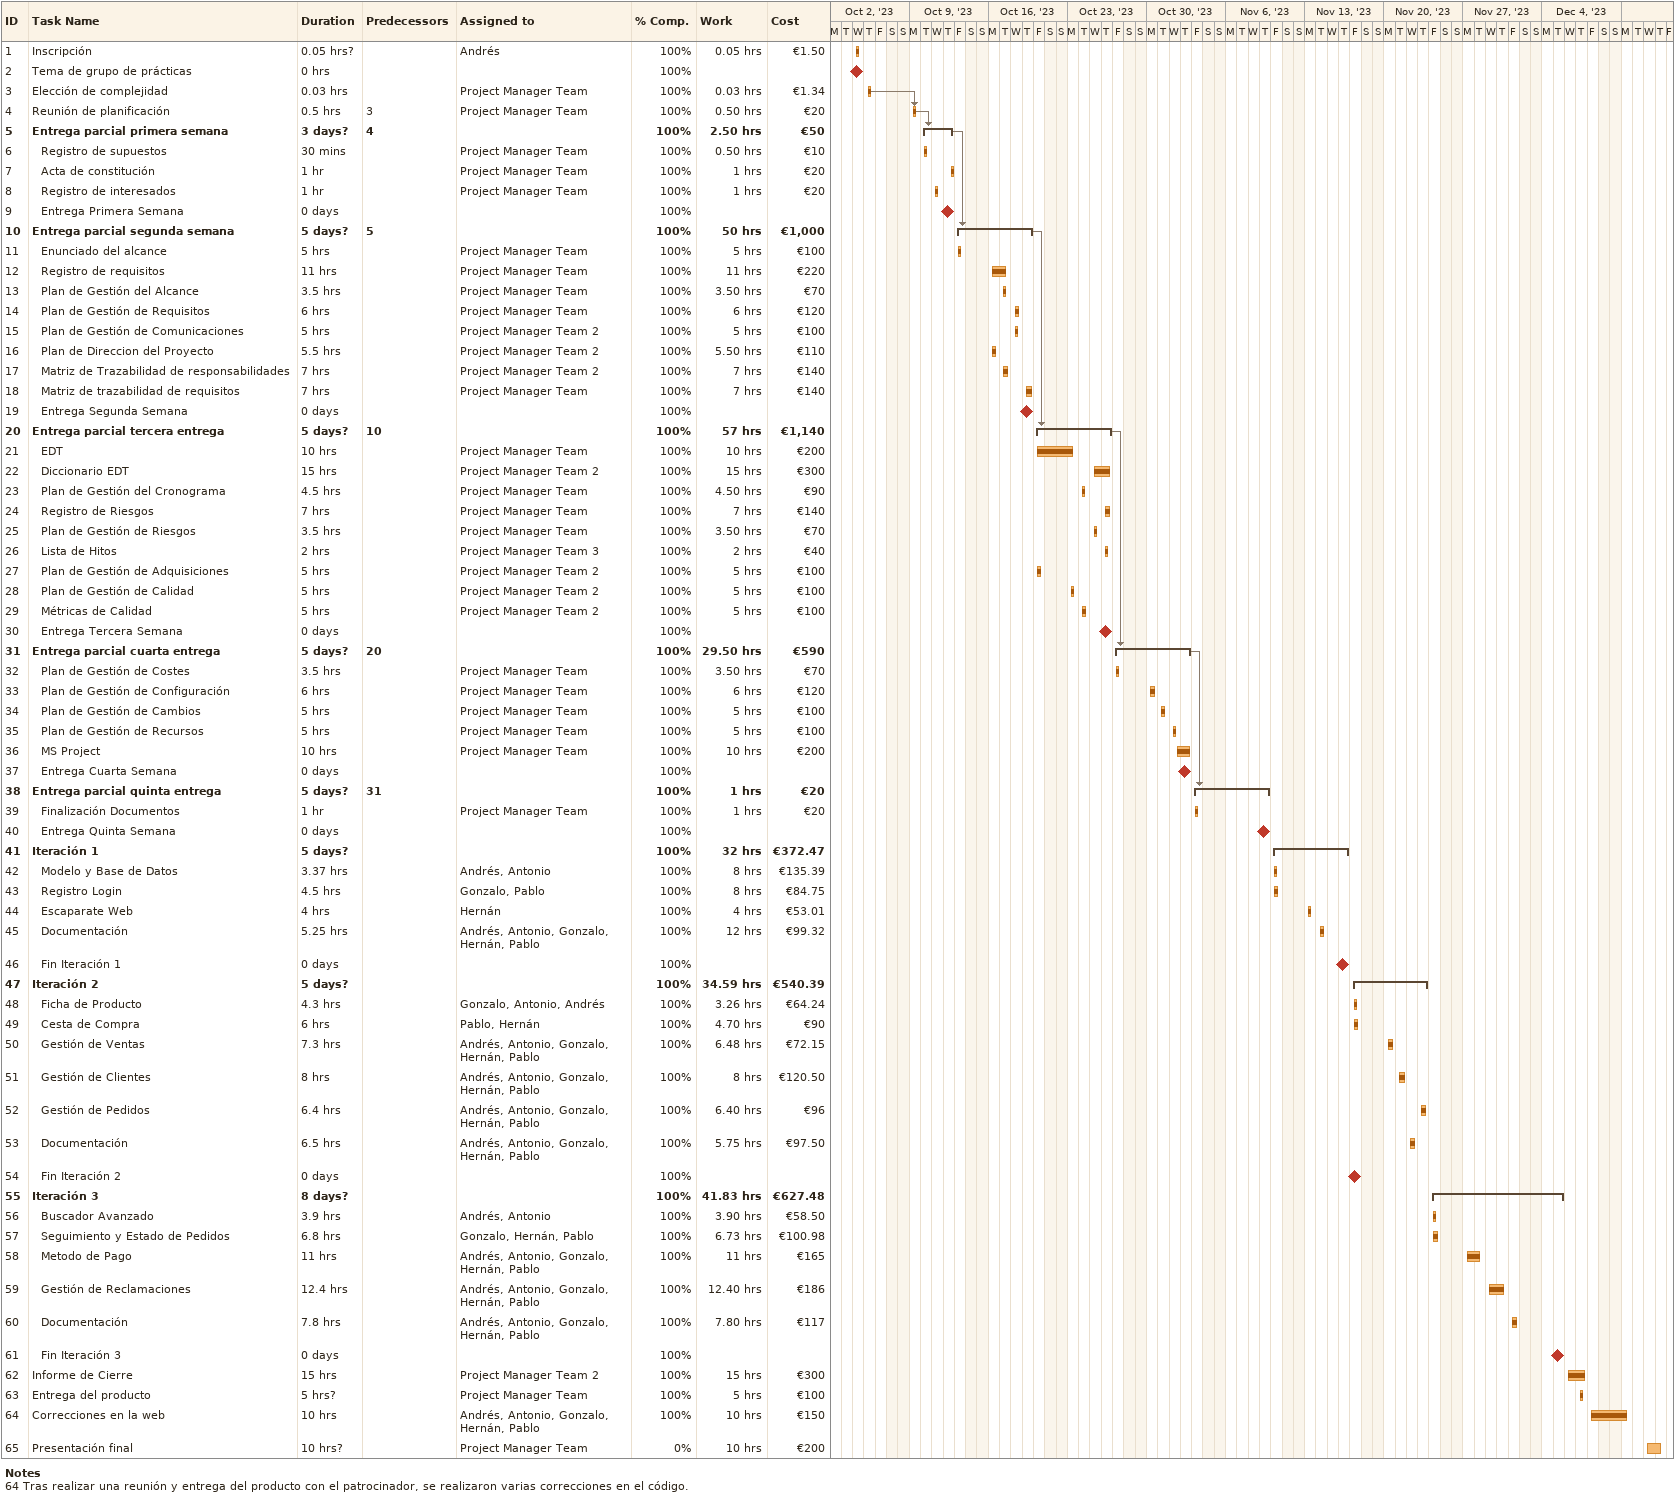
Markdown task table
| ID | Level | Task | Duration | Start | Finish | Predecessors | Resources | % complete | Work (h) | Cost (€) |
|---|---|---|---|---|---|---|---|---|---|---|
| 1 | 1 | Inscripción | 0.05h? | 2023-10-04 | 2023-10-04 |  | Andrés | 100 | 0.05 | 1.50 |
| 2 | 1 | Tema de grupo de prácticas | 0h | 2023-10-04 | 2023-10-04 |  |  | 100 |  |  |
| 3 | 1 | Elección de complejidad | 0.03h | 2023-10-05 | 2023-10-05 |  | Project Manager Team | 100 | 0.03 | 1.34 |
| 4 | 1 | Reunión de planificación | 0.5h | 2023-10-09 | 2023-10-09 | 3 | Project Manager Team | 100 | 0.50 | 20 |
| 5 | 1 | **Entrega parcial primera semana** | 3d? | 2023-10-10 | 2023-10-12 | 4 |  | 100 | 2.50 | 50 |
| 6 | 2 | Registro de supuestos | 30min | 2023-10-10 | 2023-10-10 |  | Project Manager Team | 100 | 0.50 | 10 |
| 7 | 2 | Acta de constitución | 1h | 2023-10-12 | 2023-10-12 |  | Project Manager Team | 100 | 1 | 20 |
| 8 | 2 | Registro de interesados | 1h | 2023-10-11 | 2023-10-11 |  | Project Manager Team | 100 | 1 | 20 |
| 9 | 2 | Entrega Primera Semana | 0d | 2023-10-12 | 2023-10-12 |  |  | 100 |  |  |
| 10 | 1 | **Entrega parcial segunda semana** | 5d? | 2023-10-13 | 2023-10-19 | 5 |  | 100 | 50 | 1000 |
| 11 | 2 | Enunciado del alcance | 5h | 2023-10-13 | 2023-10-13 |  | Project Manager Team | 100 | 5 | 100 |
| 12 | 2 | Registro de requisitos | 11h | 2023-10-16 | 2023-10-17 |  | Project Manager Team | 100 | 11 | 220 |
| 13 | 2 | Plan de Gestión del Alcance | 3.5h | 2023-10-17 | 2023-10-17 |  | Project Manager Team | 100 | 3.50 | 70 |
| 14 | 2 | Plan de Gestión de Requisitos | 6h | 2023-10-18 | 2023-10-18 |  | Project Manager Team | 100 | 6 | 120 |
| 15 | 2 | Plan de Gestión de Comunicaciones | 5h | 2023-10-18 | 2023-10-18 |  | Project Manager Team 2 | 100 | 5 | 100 |
| 16 | 2 | Plan de Direccion del Proyecto | 5.5h | 2023-10-16 | 2023-10-16 |  | Project Manager Team 2 | 100 | 5.50 | 110 |
| 17 | 2 | Matriz de Trazabilidad de responsabilidades | 7h | 2023-10-17 | 2023-10-17 |  | Project Manager Team 2 | 100 | 7 | 140 |
| 18 | 2 | Matriz de trazabilidad de requisitos | 7h | 2023-10-19 | 2023-10-19 |  | Project Manager Team | 100 | 7 | 140 |
| 19 | 2 | Entrega Segunda Semana | 0d | 2023-10-19 | 2023-10-19 |  |  | 100 |  |  |
| 20 | 1 | **Entrega parcial tercera entrega** | 5d? | 2023-10-20 | 2023-10-26 | 10 |  | 100 | 57 | 1140 |
| 21 | 2 | EDT | 10h | 2023-10-20 | 2023-10-23 |  | Project Manager Team | 100 | 10 | 200 |
| 22 | 2 | Diccionario EDT | 15h | 2023-10-25 | 2023-10-26 |  | Project Manager Team 2 | 100 | 15 | 300 |
| 23 | 2 | Plan de Gestión del Cronograma | 4.5h | 2023-10-24 | 2023-10-24 |  | Project Manager Team | 100 | 4.50 | 90 |
| 24 | 2 | Registro de Riesgos | 7h | 2023-10-26 | 2023-10-26 |  | Project Manager Team | 100 | 7 | 140 |
| 25 | 2 | Plan de Gestión de Riesgos | 3.5h | 2023-10-25 | 2023-10-25 |  | Project Manager Team | 100 | 3.50 | 70 |
| 26 | 2 | Lista de Hitos | 2h | 2023-10-26 | 2023-10-26 |  | Project Manager Team 3 | 100 | 2 | 40 |
| 27 | 2 | Plan de Gestión de Adquisiciones | 5h | 2023-10-20 | 2023-10-20 |  | Project Manager Team 2 | 100 | 5 | 100 |
| 28 | 2 | Plan de Gestión de Calidad | 5h | 2023-10-23 | 2023-10-23 |  | Project Manager Team 2 | 100 | 5 | 100 |
| 29 | 2 | Métricas de Calidad | 5h | 2023-10-24 | 2023-10-24 |  | Project Manager Team 2 | 100 | 5 | 100 |
| 30 | 2 | Entrega Tercera Semana | 0d | 2023-10-26 | 2023-10-26 |  |  | 100 |  |  |
| 31 | 1 | **Entrega parcial cuarta entrega** | 5d? | 2023-10-27 | 2023-11-02 | 20 |  | 100 | 29.50 | 590 |
| 32 | 2 | Plan de Gestión de Costes | 3.5h | 2023-10-27 | 2023-10-27 |  | Project Manager Team | 100 | 3.50 | 70 |
| 33 | 2 | Plan de Gestión de Configuración | 6h | 2023-10-30 | 2023-10-30 |  | Project Manager Team | 100 | 6 | 120 |
| 34 | 2 | Plan de Gestión de Cambios | 5h | 2023-10-31 | 2023-10-31 |  | Project Manager Team | 100 | 5 | 100 |
| 35 | 2 | Plan de Gestión de Recursos | 5h | 2023-11-01 | 2023-11-01 |  | Project Manager Team | 100 | 5 | 100 |
| 36 | 2 | MS Project | 10h | 2023-11-01 | 2023-11-02 |  | Project Manager Team | 100 | 10 | 200 |
| 37 | 2 | Entrega Cuarta Semana | 0d | 2023-11-02 | 2023-11-02 |  |  | 100 |  |  |
| 38 | 1 | **Entrega parcial quinta entrega** | 5d? | 2023-11-03 | 2023-11-09 | 31 |  | 100 | 1 | 20 |
| 39 | 2 | Finalización Documentos | 1h | 2023-11-03 | 2023-11-03 |  | Project Manager Team | 100 | 1 | 20 |
| 40 | 2 | Entrega Quinta Semana | 0d | 2023-11-09 | 2023-11-09 |  |  | 100 |  |  |
| 41 | 1 | **Iteración 1** | 5d? | 2023-11-10 | 2023-11-16 |  |  | 100 | 32 | 372.47 |
| 42 | 2 | Modelo y Base de Datos | 3.37h | 2023-11-10 | 2023-11-10 |  | Andrés, Antonio | 100 | 8 | 135.39 |
| 43 | 2 | Registro Login | 4.5h | 2023-11-10 | 2023-11-10 |  | Gonzalo, Pablo | 100 | 8 | 84.75 |
| 44 | 2 | Escaparate Web | 4h | 2023-11-13 | 2023-11-13 |  | Hernán | 100 | 4 | 53.01 |
| 45 | 2 | Documentación | 5.25h | 2023-11-14 | 2023-11-14 |  | Andrés, Antonio, Gonzalo, Hernán, Pablo | 100 | 12 | 99.32 |
| 46 | 2 | Fin Iteración 1 | 0d | 2023-11-16 | 2023-11-16 |  |  | 100 |  |  |
| 47 | 1 | **Iteración 2** | 5d? | 2023-11-17 | 2023-11-23 |  |  | 100 | 34.59 | 540.39 |
| 48 | 2 | Ficha de Producto | 4.3h | 2023-11-17 | 2023-11-17 |  | Gonzalo, Antonio, Andrés | 100 | 3.26 | 64.24 |
| 49 | 2 | Cesta de Compra | 6h | 2023-11-17 | 2023-11-17 |  | Pablo, Hernán | 100 | 4.70 | 90 |
| 50 | 2 | Gestión de Ventas | 7.3h | 2023-11-20 | 2023-11-20 |  | Andrés, Antonio, Gonzalo, Hernán, Pablo | 100 | 6.48 | 72.15 |
| 51 | 2 | Gestión de Clientes | 8h | 2023-11-21 | 2023-11-21 |  | Andrés, Antonio, Gonzalo, Hernán, Pablo | 100 | 8 | 120.50 |
| 52 | 2 | Gestión de Pedidos | 6.4h | 2023-11-23 | 2023-11-23 |  | Andrés, Antonio, Gonzalo, Hernán, Pablo | 100 | 6.40 | 96 |
| 53 | 2 | Documentación | 6.5h | 2023-11-22 | 2023-11-22 |  | Andrés, Antonio, Gonzalo, Hernán, Pablo | 100 | 5.75 | 97.50 |
| 54 | 2 | Fin Iteración 2 | 0d | 2023-11-17 | 2023-11-17 |  |  | 100 |  |  |
| 55 | 1 | **Iteración 3** | 8d? | 2023-11-24 | 2023-12-05 |  |  | 100 | 41.83 | 627.48 |
| 56 | 2 | Buscador Avanzado | 3.9h | 2023-11-24 | 2023-11-24 |  | Andrés, Antonio | 100 | 3.90 | 58.50 |
| 57 | 2 | Seguimiento y Estado de Pedidos | 6.8h | 2023-11-24 | 2023-11-24 |  | Gonzalo, Hernán, Pablo | 100 | 6.73 | 100.98 |
| 58 | 2 | Metodo de Pago | 11h | 2023-11-27 | 2023-11-28 |  | Andrés, Antonio, Gonzalo, Hernán, Pablo | 100 | 11 | 165 |
| 59 | 2 | Gestión de Reclamaciones | 12.4h | 2023-11-29 | 2023-11-30 |  | Andrés, Antonio, Gonzalo, Hernán, Pablo | 100 | 12.40 | 186 |
| 60 | 2 | Documentación | 7.8h | 2023-12-01 | 2023-12-01 |  | Andrés, Antonio, Gonzalo, Hernán, Pablo | 100 | 7.80 | 117 |
| 61 | 2 | Fin Iteración 3 | 0d | 2023-12-05 | 2023-12-05 |  |  | 100 |  |  |
| 62 | 1 | Informe de Cierre | 15h | 2023-12-06 | 2023-12-07 |  | Project Manager Team 2 | 100 | 15 | 300 |
| 63 | 1 | Entrega del producto | 5h? | 2023-12-07 | 2023-12-07 |  | Project Manager Team | 100 | 5 | 100 |
| 64 | 1 | Correcciones en la web | 10h | 2023-12-08 | 2023-12-11 |  | Andrés, Antonio, Gonzalo, Hernán, Pablo | 100 | 10 | 150 |
| 65 | 1 | Presentación final | 10h? | 2023-12-13 | 2023-12-14 |  | Project Manager Team | 0 | 10 | 200 |

Notes
- 64: Tras realizar una reunión y entrega del producto con el patrocinador, se realizaron varias correcciones en el código.
